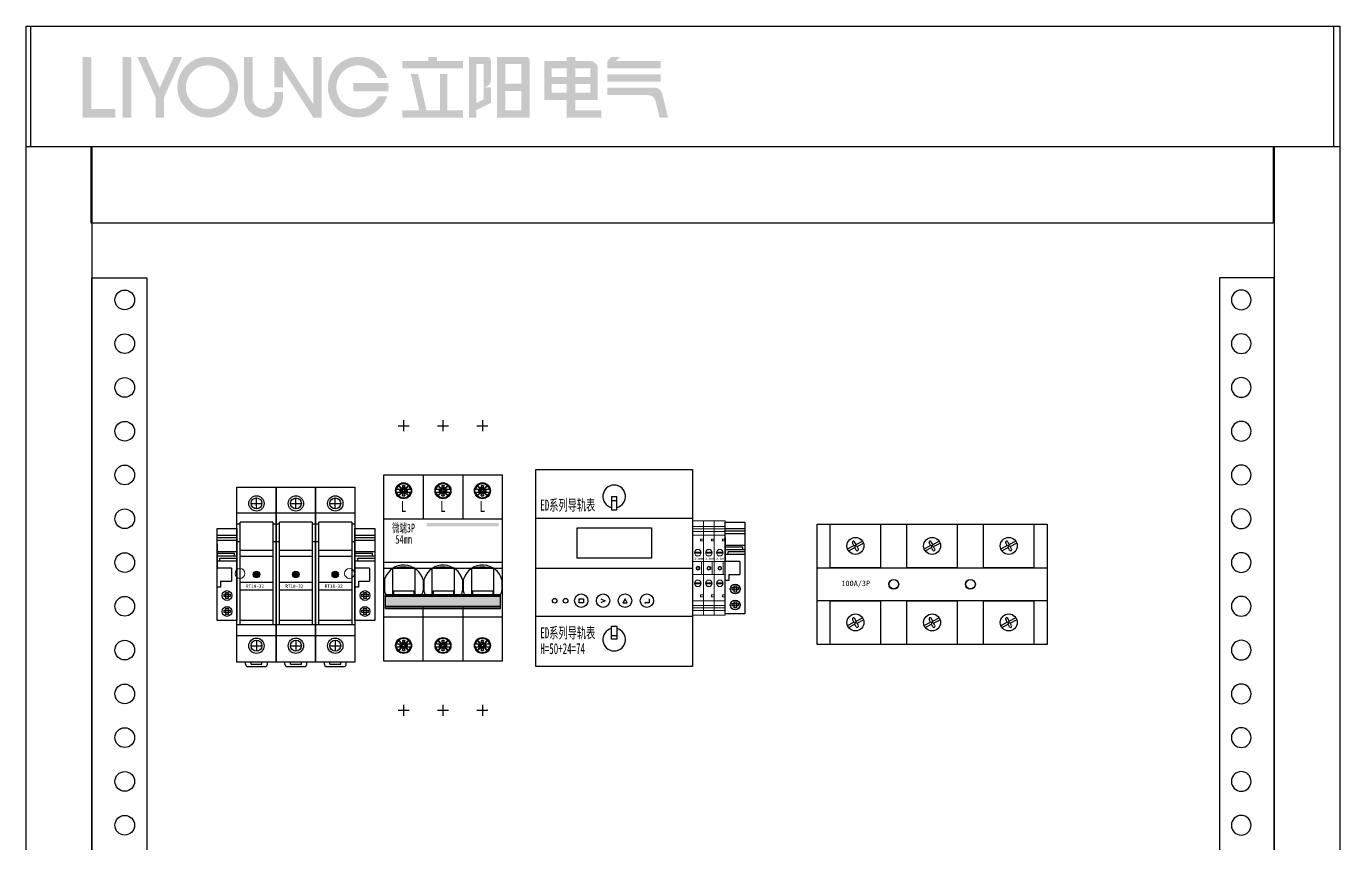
# Model space of a CAD drawing. Extents: x 1618480 to 1619080, y 413466 to 415066.
# Drawn here: x 1618480 to 1619080, y 414692 to 415066 of the extents above; entities that cross this region are included whole.
import ezdxf
from ezdxf.enums import TextEntityAlignment as Align

# ---------------------------------------------------------------- set-up
doc = ezdxf.new("R2010")
doc.units = 0
doc.header["$MEASUREMENT"] = 0
for name, color, linetype in [('LY-JS-BJ', 7, 'Continuous'), ('LY-JS-YQJ', 7, 'Continuous'), ('布置图', 20, 'Continuous')]:
    doc.layers.add(name, color=color, linetype=linetype)
doc.layers.add('LY-二次控制图', color=7, linetype='Continuous', lineweight=18)
doc.styles.add('LY-SJ-元器件', font='', dxfattribs={"width": 0.6, "height": 4})
doc.styles.add('宋体', font='', dxfattribs={"width": 0.8, "height": 3.5})
doc.styles.get('LY-SJ-元器件').set_extended_font_data('SimSun')
doc.styles.get('宋体').set_extended_font_data('SimSun')

# ---------------------------------------------------------------- blocks, each defined once
blk = doc.blocks.new('A$Ccfe704a4')
for p, q in [((-91.17, -11.31), (-88.21, -9.81)), ((-90.7, -12.2), (-87.76, -10.71)), ((-88.21, -9.81), (-88.87, -8.52)), ((-86.79, -10.22), (-88.21, -9.81)), ((-88.04, -6.11), (-88.04, -6.07)), ((-87.24, -9.32), (-87.9, -8.03)), ((-87.76, -10.71), (-87.24, -9.32)), ((-87.16, -11.89), (-87.76, -10.71)), ((-87.24, -9.32), (-84.33, -7.85)), ((-86.79, -10.22), (-83.88, -8.75)), ((-86.19, -11.4), (-86.79, -10.22)), ((-86.75, -6.15), (-86.75, -6.07)), ((-56.17, -11.31), (-53.21, -9.81)), ((-55.7, -12.2), (-52.76, -10.71)), ((-53.21, -9.81), (-53.87, -8.52)), ((-51.79, -10.22), (-53.21, -9.81)), ((-53.04, -6.11), (-53.04, -6.07)), ((-52.24, -9.32), (-52.9, -8.03)), ((-52.76, -10.71), (-52.24, -9.32)), ((-52.16, -11.89), (-52.76, -10.71)), ((-52.24, -9.32), (-49.33, -7.85)), ((-51.79, -10.22), (-48.88, -8.75)), ((-51.19, -11.4), (-51.79, -10.22)), ((-51.75, -6.15), (-51.75, -6.07)), ((-21.17, -11.31), (-18.21, -9.81)), ((-20.7, -12.2), (-17.76, -10.71)), ((-18.21, -9.81), (-18.87, -8.52)), ((-16.79, -10.22), (-18.21, -9.81)), ((-18.04, -6.11), (-18.04, -6.07)), ((-17.24, -9.32), (-17.9, -8.03)), ((-17.76, -10.71), (-17.24, -9.32)), ((-17.16, -11.89), (-17.76, -10.71)), ((-17.24, -9.32), (-14.33, -7.85)), ((-16.79, -10.22), (-13.88, -8.75)), ((-16.19, -11.4), (-16.79, -10.22)), ((-16.75, -6.15), (-16.75, -6.07)), ((-76, -20), (-64, -20)), ((-88.04, -41.11), (-88.04, -41.07)), ((-86.75, -41.15), (-86.75, -41.07)), ((-53.04, -41.11), (-53.04, -41.07)), ((-51.75, -41.15), (-51.75, -41.07)), ((-18.04, -41.11), (-18.04, -41.07)), ((-16.75, -41.15), (-16.75, -41.07)), ((-91.17, -46.31), (-88.21, -44.81)), ((-90.7, -47.2), (-87.76, -45.71)), ((-88.21, -44.81), (-88.87, -43.52)), ((-86.79, -45.22), (-88.21, -44.81)), ((-87.24, -44.32), (-87.9, -43.03)), ((-87.76, -45.71), (-87.24, -44.32)), ((-87.16, -46.89), (-87.76, -45.71)), ((-87.24, -44.32), (-84.33, -42.85)), ((-86.79, -45.22), (-83.88, -43.75)), ((-86.19, -46.4), (-86.79, -45.22)), ((-56.17, -46.31), (-53.21, -44.81)), ((-55.7, -47.2), (-52.76, -45.71)), ((-53.21, -44.81), (-53.87, -43.52)), ((-51.79, -45.22), (-53.21, -44.81)), ((-52.24, -44.32), (-52.9, -43.03)), ((-52.76, -45.71), (-52.24, -44.32)), ((-52.16, -46.89), (-52.76, -45.71)), ((-52.24, -44.32), (-49.33, -42.85)), ((-51.79, -45.22), (-48.88, -43.75)), ((-51.19, -46.4), (-51.79, -45.22)), ((-21.17, -46.31), (-18.21, -44.81)), ((-20.7, -47.2), (-17.76, -45.71)), ((-18.21, -44.81), (-18.87, -43.52)), ((-16.79, -45.22), (-18.21, -44.81)), ((-17.24, -44.32), (-17.9, -43.03)), ((-17.76, -45.71), (-17.24, -44.32)), ((-17.16, -46.89), (-17.76, -45.71)), ((-17.24, -44.32), (-14.33, -42.85)), ((-16.79, -45.22), (-13.88, -43.75)), ((-16.19, -46.4), (-16.79, -45.22))]:
    blk.add_line(p, q)
for points in [[(-105, 0), (0, 0), (0, -55), (-105, -55)], [(-99, 0), (-76, 0), (-76, -20), (-99, -20)], [(-64, 0), (-41, 0), (-41, -20), (-64, -20)], [(-29, 0), (-6, 0), (-6, -20), (-29, -20)], [(-105, -20), (0, -20), (0, -35), (-105, -35)], [(-99, -35), (-76, -35), (-76, -55), (-99, -55)], [(-64, -35), (-41, -35), (-41, -55), (-64, -55)], [(-29, -35), (-6, -35), (-6, -55), (-29, -55)]]:
    blk.add_lwpolyline(points, close=True)
for centre, radius in [((-87.5, -9.95), 3.88), ((-52.5, -9.95), 3.88), ((-17.5, -9.95), 3.88), ((-70, -27.5), 2.15), ((-35, -27.5), 2.15), ((-87.5, -44.95), 3.88), ((-52.5, -44.95), 3.88), ((-17.5, -44.95), 3.88)]:
    blk.add_circle(centre, radius)
for centre, start, end in [((-88.38, -8.27), 26.85649, 206.85649), ((-86.67, -11.65), 206.85649, 26.85649), ((-53.38, -8.27), 26.85649, 206.85649), ((-51.67, -11.65), 206.85649, 26.85649), ((-18.38, -8.27), 26.85649, 206.85649), ((-16.67, -11.65), 206.85649, 26.85649), ((-88.38, -43.27), 26.85649, 206.85649), ((-86.67, -46.65), 206.85649, 26.85649), ((-53.38, -43.27), 26.85649, 206.85649), ((-51.67, -46.65), 206.85649, 26.85649), ((-18.38, -43.27), 26.85649, 206.85649), ((-16.67, -46.65), 206.85649, 26.85649)]:
    blk.add_arc(centre, 0.545, start, end)
at = {"insert": (-93.93, -25.82), "char_height": 2.5, "width": 3.1179, "attachment_point": 1}
blk.add_mtext('100A/3P', dxfattribs=at)
blk = doc.blocks.new('TC100A 3P')
at = {"color": 6}
for centre in [(35.36, 27.17), (70.36, 27.17)]:
    blk.add_circle(centre, 2.25, dxfattribs=at)
at = {"color": 0}
blk.add_blockref('A$Ccfe704a4', (105.36, 54.67), dxfattribs=at)
blk = doc.blocks.new('RT18保险 正视图')
at = {"layer": 'LY-JS-YQJ'}
blk.add_hatch(color=1, dxfattribs=at).paths.add_polyline_path([(1.5, -40, 1), (-1.5, -40, 1)])
for p, q in [((-9, -80), (-9, 0)), ((-9, 0), (9, 0)), ((9, 0), (9, -80)), ((0, -10.01), (0, -5.01)), ((-2.5, -7.51), (2.5, -7.51)), ((9, -12.01), (-9, -12.01)), ((-7.5, -17), (-9, -17)), ((7.5, -16), (-7.5, -16)), ((-7.5, -63), (-7.5, -16)), ((7.5, -16), (7.5, -63)), ((9, -17), (7.5, -17)), ((-7.5, -25), (-9, -25)), ((7.5, -29), (-7.5, -29)), ((9, -25), (7.5, -25)), ((7.5, -31.75), (-7.5, -31.75)), ((-7.5, -43.5), (7.5, -43.5)), ((-7.5, -46.9), (7.5, -46.9)), ((9, -63), (-9, -63)), ((7.5, -61), (-7.5, -61)), ((9, -67.99), (-9, -67.99)), ((0, -69.99), (0, -74.99)), ((-2.5, -72.49), (2.5, -72.49)), ((9, -80), (-9, -80)), ((-5, -81), (-5, -80)), ((-4, -82), (4, -82)), ((-2.5, -81), (-2.5, -80)), ((-2.5, -81), (2.5, -81)), ((2.5, -81), (2.5, -80)), ((5, -81), (5, -80))]:
    blk.add_line(p, q, dxfattribs=at)
for centre, radius in [((0, -7.51), 3.5), ((0, -7.51), 2.5), ((0, -72.49), 3.5), ((0, -72.49), 2.5)]:
    blk.add_circle(centre, radius, dxfattribs=at)
at = {"layer": 'LY-JS-YQJ', "color": 1}
blk.add_circle((0, -40), 1.5, dxfattribs=at)
at = {"layer": 'LY-JS-YQJ'}
for centre, start, end in [((-4, -81), 180, 270), ((4, -81), 270, 0)]:
    blk.add_arc(centre, 1, start, end, dxfattribs=at)
at = {"layer": 'LY-JS-YQJ', "insert": (-4.8, -44.5), "char_height": 1.5, "width": 12.3, "attachment_point": 1}
blk.add_mtext('RT18-32', dxfattribs=at)
blk = doc.blocks.new('RT18-32X-6A')
at = {"layer": 'LY-JS-YQJ'}
blk.add_blockref('RT18保险 正视图', (9, 80), dxfattribs=at)
blk = doc.blocks.new('端子堵头')
at = {"layer": 'LY-JS-YQJ'}
for p, q in [((0, 39.03), (9, 39.03)), ((0, 37.96), (9, 37.96)), ((0, 36.73), (9, 36.73)), ((0, 35), (0, 24)), ((0, 31.48), (9, 31.48)), ((7.97, 30.59), (0, 30.59)), ((7.97, 29.53), (7.97, 30.59)), ((9, 35), (9, 24)), ((9, 34.58), (9, 33.47)), ((0, 29.53), (9, 29.53)), ((0, 27.32), (9, 27.32)), ((1.25, 27.32), (1.25, 28.56)), ((1.25, 28.56), (9, 28.56)), ((6.66, 24), (0, 24)), ((6.66, 24), (6.66, 18)), ((1.59, 15.27), (0, 15.27)), ((1.59, 18), (1.59, 15.27)), ((1.59, 18), (6.66, 18))]:
    blk.add_line(p, q, dxfattribs=at)
for points in [[(0, 42), (9, 42), (9, 0), (0, 0)], [(3.2, 12.05), (6.01, 12.05), (6.01, 10.99), (3.2, 10.99)], [(5.06, 12.84), (5.06, 10.03), (3.99, 10.03), (3.99, 12.84)], [(3.2, 4.76), (6.01, 4.76), (6.01, 3.69), (3.2, 3.69)], [(5.13, 5.6), (5.13, 2.79), (4.06, 2.79), (4.06, 5.6)]]:
    blk.add_lwpolyline(points, close=True, dxfattribs=at)
for centre in [(4.54, 11.43), (4.54, 4.14)]:
    blk.add_circle(centre, 2.23, dxfattribs=at)
blk = doc.blocks.new('A$C90d01b57')
at = {"layer": 'LY-二次控制图', "lineweight": -3}
for name, p in [('RT18-32X-6A', (-54, -80)), ('RT18-32X-6A', (-36, -80)), ('RT18-32X-6A', (-18, -80)), ('端子堵头', (-63, -61)), ('端子堵头', (0, -61))]:
    blk.add_blockref(name, p, dxfattribs=at)
blk = doc.blocks.new('A$C2BB77F8B')
at = {"color": 6}
for centre in [(10.5, 0.5), (60.5, 0.5)]:
    blk.add_circle(centre, 2.25, dxfattribs=at)
at = {"color": 0}
blk.add_blockref('A$C90d01b57', (63, 40), dxfattribs=at)
blk = doc.blocks.new('A$C03D07FCC')
for p, q in [((0, 19.03), (5, 19.03)), ((5, 19.03), (10, 19.03)), ((0, 17.96), (5, 17.96)), ((0, 16.73), (5, 16.73)), ((5, 13.21), (3.66, 13.21)), ((3.66, 13.21), (3.66, 12.43)), ((3.66, 12.43), (5, 12.43)), ((5, 17.96), (10, 17.96)), ((5, 16.73), (10, 16.73)), ((5, 12.43), (5, 11.32)), ((10, 13.21), (8.66, 13.21)), ((8.66, 13.21), (8.66, 12.43)), ((8.66, 12.43), (10, 12.43)), ((0, 3), (5, 3)), ((4.07, 3), (4.07, -3)), ((5, 3), (10, 3)), ((9.07, 3), (9.07, -3)), ((0, -3), (5, -3)), ((5, -3), (10, -3)), ((0, -17.12), (5, -17.12)), ((5, -12.33), (3.66, -12.33)), ((3.66, -12.33), (3.66, -13.11)), ((3.66, -13.11), (5, -13.11)), ((5, -17.12), (10, -17.12)), ((10, -12.33), (8.66, -12.33)), ((8.66, -12.33), (8.66, -13.11)), ((8.66, -13.11), (10, -13.11)), ((0, -18.19), (5, -18.19)), ((0, -19.42), (5, -19.42)), ((5, -18.19), (10, -18.19)), ((5, -19.42), (10, -19.42))]:
    blk.add_line(p, q)
at = {"color": 2}
for p, q in [((10, 19.03), (15, 19.03)), ((10, 17.96), (15, 17.96)), ((10, 16.73), (15, 16.73)), ((10, 12.43), (10, 11.32)), ((15, 13.21), (13.66, 13.21)), ((13.66, 13.21), (13.66, 12.43)), ((13.66, 12.43), (15, 12.43)), ((15, 12.43), (15, 11.32)), ((10, 3), (15, 3)), ((14.07, 3), (14.07, -3)), ((10, -3), (15, -3)), ((10, -17.12), (15, -17.12)), ((15, -12.33), (13.66, -12.33)), ((13.66, -12.33), (13.66, -13.11)), ((13.66, -13.11), (15, -13.11)), ((10, -18.19), (15, -18.19)), ((10, -19.42), (15, -19.42))]:
    blk.add_line(p, q, dxfattribs=at)
for points in [[(0, 21.5), (5, 21.5), (5, -21.5), (0, -21.5)], [(5, 21.5), (10, 21.5), (10, -21.5), (5, -21.5)], [(0, 15), (5, 15), (5, -15), (0, -15)], [(5, 15), (10, 15), (10, -15), (5, -15)], [(1.47, 7.3), (3.53, 7.3), (3.53, 6.79), (1.47, 6.79)], [(6.47, 7.3), (8.53, 7.3), (8.53, 6.79), (6.47, 6.79)], [(1.47, -6.71), (3.53, -6.71), (3.53, -7.23), (1.47, -7.23)], [(6.47, -6.71), (8.53, -6.71), (8.53, -7.23), (6.47, -7.23)]]:
    blk.add_lwpolyline(points, close=True)
for points in [[(10, 21.5), (15, 21.5), (15, -21.5), (10, -21.5)], [(10, 15), (15, 15), (15, -15), (10, -15)], [(11.47, 7.3), (13.53, 7.3), (13.53, 6.79), (11.47, 6.79)], [(11.47, -6.71), (13.53, -6.71), (13.53, -7.23), (11.47, -7.23)]]:
    blk.add_lwpolyline(points, close=True, dxfattribs=at)
for centre, radius in [((2.5, 7), 1.5), ((7.5, 7), 1.5), ((2.52, -0.08), 0.879), ((2.52, -0.08), 0.879), ((2.52, -0.08), 0.59), ((7.52, -0.08), 0.879), ((7.52, -0.08), 0.879), ((7.52, -0.08), 0.59), ((2.5, -7), 1.5), ((7.5, -7), 1.5)]:
    blk.add_circle(centre, radius)
for centre, radius in [((12.5, 7), 1.5), ((12.52, -0.08), 0.879), ((12.52, -0.08), 0.879), ((12.52, -0.08), 0.59), ((12.5, -7), 1.5)]:
    blk.add_circle(centre, radius, dxfattribs=at)
at = {"layer": 'LY-二次控制图', "lineweight": -3}
blk.add_blockref('端子堵头', (15, -21), dxfattribs=at)
at = {"char_height": 1, "width": 2.5692, "attachment_point": 1}
for insert in [(0.91, 4.81), (5.91, 4.81)]:
    blk.add_mtext('2.5mm', dxfattribs=dict(at, insert=insert))
at = {"color": 2, "insert": (10.91, 4.81), "char_height": 1, "width": 2.5692, "attachment_point": 1}
blk.add_mtext('2.5mm', dxfattribs=at)
blk = doc.blocks.new('微端3P-54mm-2022.1')
h = blk.add_hatch(color=3)
h.dxf.hatch_style = 1
h.paths.add_polyline_path([(52.5, 19), (52.5, 20.5), (19.5, 20.5), (19.5, 19)])
h = blk.add_hatch(color=0)
h.dxf.hatch_style = 1
h.paths.add_polyline_path([(53.3, -17.47), (53.3, -12.97), (0.7, -12.97), (0.7, -17.47)])
at = {"color": 1}
for p, q in [((9, 67.5), (9, 62.5)), ((27, 67.5), (27, 62.5)), ((45, 67.5), (45, 62.5)), ((6.5, 65), (11.5, 65)), ((24.5, 65), (29.5, 65)), ((42.5, 65), (47.5, 65)), ((0, 0), (54, 0)), ((6.5, -65), (11.5, -65)), ((9, -62.5), (9, -67.5)), ((24.5, -65), (29.5, -65)), ((27, -62.5), (27, -67.5)), ((42.5, -65), (47.5, -65)), ((45, -62.5), (45, -67.5))]:
    blk.add_line(p, q, dxfattribs=at)
at = {"color": 0}
for p, q in [((0, -42.5), (0, 42.5)), ((0, 42.5), (54, 42.5)), ((18, 42.5), (18, 22.5)), ((36, 42.5), (36, 22.5)), ((54, 42.5), (54, -42.5)), ((0, 22.5), (54, 22.5)), ((54, 2.5), (0, 2.5)), ((18, -42.5), (18, -17.47)), ((36, -17.47), (36, -42.5)), ((54, -22.5), (0, -22.5)), ((54, -42.5), (0, -42.5))]:
    blk.add_line(p, q, dxfattribs=at)
at = {"color": 0, "linetype": 'Continuous', "lineweight": 25}
for p, q in [((6.7, 37.82), (6.49, 37.61)), ((6.49, 37.61), (6.6, 37.5)), ((6.6, 37.5), (8.15, 35.95)), ((6.81, 37.71), (6.7, 37.82)), ((8.39, 36.13), (6.81, 37.71)), ((8.5, 37.66), (8.5, 36.46)), ((8.5, 37.66), (8.85, 36.31)), ((9.5, 37.66), (8.5, 37.66)), ((8.5, 36.46), (8.85, 35.96)), ((9.15, 36.31), (8.85, 36.31)), ((8.85, 36.31), (8.85, 35.96)), ((9.5, 37.66), (9.15, 36.31)), ((9.5, 36.46), (9.15, 35.96)), ((9.15, 35.96), (9.15, 36.31)), ((9.5, 36.46), (9.5, 37.66)), ((11.19, 37.71), (9.61, 36.13)), ((9.85, 35.95), (11.4, 37.5)), ((11.3, 37.82), (11.19, 37.71)), ((11.51, 37.61), (11.3, 37.82)), ((11.4, 37.5), (11.51, 37.61)), ((24.7, 37.82), (24.49, 37.61)), ((24.49, 37.61), (24.6, 37.5)), ((24.6, 37.5), (26.15, 35.95)), ((24.81, 37.71), (24.7, 37.82)), ((26.39, 36.13), (24.81, 37.71)), ((27.5, 37.66), (26.5, 37.66)), ((26.5, 37.66), (26.5, 36.46)), ((26.5, 37.66), (26.85, 36.31)), ((26.5, 36.46), (26.85, 35.96)), ((26.85, 36.31), (26.85, 35.96)), ((27.15, 36.31), (26.85, 36.31)), ((27.5, 37.66), (27.15, 36.31)), ((27.5, 36.46), (27.15, 35.96)), ((27.15, 35.96), (27.15, 36.31)), ((27.5, 36.46), (27.5, 37.66)), ((29.19, 37.71), (27.61, 36.13)), ((27.85, 35.95), (29.4, 37.5)), ((29.3, 37.82), (29.19, 37.71)), ((29.51, 37.61), (29.3, 37.82)), ((29.4, 37.5), (29.51, 37.61)), ((42.7, 37.82), (42.49, 37.61)), ((42.49, 37.61), (42.6, 37.5)), ((42.6, 37.5), (44.15, 35.95)), ((42.81, 37.71), (42.7, 37.82)), ((44.39, 36.13), (42.81, 37.71)), ((44.5, 37.66), (44.85, 36.31)), ((45.5, 37.66), (44.5, 37.66)), ((44.5, 37.66), (44.5, 36.46)), ((44.5, 36.46), (44.85, 35.96)), ((44.85, 36.31), (44.85, 35.96)), ((45.15, 36.31), (44.85, 36.31)), ((45.5, 37.66), (45.15, 36.31)), ((45.5, 36.46), (45.15, 35.96)), ((45.15, 35.96), (45.15, 36.31)), ((45.5, 36.46), (45.5, 37.66)), ((47.19, 37.71), (45.61, 36.13)), ((45.85, 35.95), (47.4, 37.5)), ((47.3, 37.82), (47.19, 37.71)), ((47.51, 37.61), (47.3, 37.82)), ((47.4, 37.5), (47.51, 37.61)), ((5.58, 34.71), (7.95, 34.71)), ((7.95, 35.91), (5.59, 35.91)), ((6.6, 33.12), (6.49, 33.01)), ((6.49, 33.01), (6.7, 32.8)), ((8.15, 34.67), (6.6, 33.12)), ((6.7, 32.8), (6.81, 32.91)), ((6.81, 32.91), (8.39, 34.49)), ((7.25, 35.91), (7.25, 34.71)), ((7.25, 35.91), (8, 35.46)), ((7.25, 34.71), (8, 35.16)), ((8, 35.46), (8, 35.16)), ((8.25, 35.46), (8, 35.46)), ((8, 35.16), (8.25, 35.16)), ((8.5, 34.16), (8.85, 34.65)), ((8.5, 32.96), (8.85, 34.31)), ((8.5, 34.16), (8.5, 32.96)), ((8.5, 32.96), (9.5, 32.96)), ((8.85, 34.65), (8.85, 34.31)), ((8.85, 34.31), (9.15, 34.31)), ((9, 31.81), (9, 32.06)), ((9.5, 34.16), (9.15, 34.66)), ((9.15, 34.31), (9.15, 34.66)), ((9.15, 34.31), (9.5, 32.96)), ((9.5, 32.96), (9.5, 34.16)), ((9.61, 34.49), (11.19, 32.91)), ((10, 35.46), (9.75, 35.46)), ((9.75, 35.16), (10, 35.16)), ((11.4, 33.12), (9.85, 34.67)), ((10.75, 35.91), (10, 35.46)), ((10, 35.16), (10, 35.46)), ((10.75, 34.71), (10, 35.16)), ((12.42, 35.91), (10.05, 35.91)), ((10.05, 34.71), (12.41, 34.71)), ((10.75, 34.71), (10.75, 35.91)), ((11.19, 32.91), (11.3, 32.8)), ((11.3, 32.8), (11.51, 33.01)), ((11.51, 33.01), (11.4, 33.12)), ((23.58, 34.71), (25.95, 34.71)), ((25.95, 35.91), (23.59, 35.91)), ((24.6, 33.12), (24.49, 33.01)), ((24.49, 33.01), (24.7, 32.8)), ((26.15, 34.67), (24.6, 33.12)), ((24.7, 32.8), (24.81, 32.91)), ((24.81, 32.91), (26.39, 34.49)), ((25.25, 35.91), (25.25, 34.71)), ((25.25, 35.91), (26, 35.46)), ((25.25, 34.71), (26, 35.16)), ((26, 35.46), (26, 35.16)), ((26.25, 35.46), (26, 35.46)), ((26, 35.16), (26.25, 35.16)), ((26.5, 34.16), (26.85, 34.65)), ((26.5, 32.96), (26.85, 34.31)), ((26.5, 34.16), (26.5, 32.96)), ((26.5, 32.96), (27.5, 32.96)), ((26.85, 34.65), (26.85, 34.31)), ((26.85, 34.31), (27.15, 34.31)), ((27, 31.81), (27, 32.06)), ((27.15, 34.31), (27.15, 34.66)), ((27.5, 34.16), (27.15, 34.66)), ((27.15, 34.31), (27.5, 32.96)), ((27.5, 32.96), (27.5, 34.16)), ((27.61, 34.49), (29.19, 32.91)), ((28, 35.46), (27.75, 35.46)), ((27.75, 35.16), (28, 35.16)), ((29.4, 33.12), (27.85, 34.67)), ((28.75, 35.91), (28, 35.46)), ((28, 35.16), (28, 35.46)), ((28.75, 34.71), (28, 35.16)), ((30.42, 35.91), (28.05, 35.91)), ((28.05, 34.71), (30.41, 34.71)), ((28.75, 34.71), (28.75, 35.91)), ((29.19, 32.91), (29.3, 32.8)), ((29.3, 32.8), (29.51, 33.01)), ((29.51, 33.01), (29.4, 33.12)), ((41.58, 34.71), (43.95, 34.71)), ((43.95, 35.91), (41.59, 35.91)), ((42.6, 33.12), (42.49, 33.01)), ((42.49, 33.01), (42.7, 32.8)), ((44.15, 34.67), (42.6, 33.12)), ((42.7, 32.8), (42.81, 32.91)), ((42.81, 32.91), (44.39, 34.49)), ((43.25, 35.91), (43.25, 34.71)), ((43.25, 35.91), (44, 35.46)), ((43.25, 34.71), (44, 35.16)), ((44, 35.46), (44, 35.16)), ((44.25, 35.46), (44, 35.46)), ((44, 35.16), (44.25, 35.16)), ((44.5, 34.16), (44.85, 34.65)), ((44.5, 32.96), (44.85, 34.31)), ((44.5, 34.16), (44.5, 32.96)), ((44.5, 32.96), (45.5, 32.96)), ((44.85, 34.65), (44.85, 34.31)), ((44.85, 34.31), (45.15, 34.31)), ((45, 31.81), (45, 32.06)), ((45.15, 34.31), (45.15, 34.66)), ((45.5, 34.16), (45.15, 34.66)), ((45.15, 34.31), (45.5, 32.96)), ((45.5, 32.96), (45.5, 34.16)), ((45.61, 34.49), (47.19, 32.91)), ((46, 35.46), (45.75, 35.46)), ((45.75, 35.16), (46, 35.16)), ((47.4, 33.12), (45.85, 34.67)), ((46.75, 35.91), (46, 35.46)), ((46, 35.16), (46, 35.46)), ((46.75, 34.71), (46, 35.16)), ((48.42, 35.91), (46.05, 35.91)), ((46.05, 34.71), (48.41, 34.71)), ((46.75, 34.71), (46.75, 35.91)), ((47.19, 32.91), (47.3, 32.8)), ((47.3, 32.8), (47.51, 33.01)), ((47.51, 33.01), (47.4, 33.12)), ((0.25, -5.47), (0.25, -10.49)), ((4.1, -12.22), (4.1, -0.35)), ((14.1, -0.35), (14.1, -12.22)), ((17.95, -5.47), (17.95, -10.49)), ((18.25, -5.47), (18.25, -10.49)), ((22.1, -12.22), (22.1, -0.35)), ((32.1, -0.35), (32.1, -12.22)), ((35.95, -5.47), (35.95, -10.49)), ((36.25, -5.47), (36.25, -10.49)), ((40.1, -12.22), (40.1, -0.35)), ((50.1, -0.35), (50.1, -12.22)), ((53.95, -5.47), (53.95, -10.49)), ((4.45, -10.38), (4.45, -12.22)), ((4.45, -10.38), (13.75, -10.38)), ((13.75, -10.38), (13.75, -12.22)), ((22.45, -10.38), (22.45, -12.22)), ((22.45, -10.38), (31.75, -10.38)), ((31.75, -10.38), (31.75, -12.22)), ((40.45, -10.38), (40.45, -12.22)), ((40.45, -10.38), (49.75, -10.38)), ((49.75, -10.38), (49.75, -12.22)), ((53.3, -12.22), (0.7, -12.22)), ((0.7, -18.44), (0.7, -12.22)), ((53.3, -12.44), (0.7, -12.44)), ((53.3, -12.97), (0.7, -12.97)), ((0.7, -17.47), (53.3, -17.47)), ((53.3, -18.44), (53.3, -12.22)), ((0.7, -18.13), (53.3, -18.13)), ((0.7, -18.44), (53.3, -18.44)), ((5.58, -36), (7.95, -36)), ((7.95, -34.8), (5.59, -34.8)), ((6.7, -32.89), (6.49, -33.1)), ((6.49, -33.1), (6.6, -33.21)), ((6.6, -33.21), (8.15, -34.76)), ((6.81, -33), (6.7, -32.89)), ((8.39, -34.58), (6.81, -33)), ((7.25, -34.8), (7.25, -36)), ((7.25, -34.8), (8, -35.25)), ((7.25, -36), (8, -35.55)), ((8, -35.25), (8, -35.55)), ((8.25, -35.25), (8, -35.25)), ((8, -35.55), (8.25, -35.55)), ((8.5, -33.05), (8.85, -34.4)), ((9.5, -33.05), (8.5, -33.05)), ((8.5, -33.05), (8.5, -34.25)), ((8.5, -34.25), (8.85, -34.75)), ((9.15, -34.4), (8.85, -34.4)), ((8.85, -34.4), (8.85, -34.75)), ((9.5, -33.05), (9.15, -34.4)), ((9.5, -34.25), (9.15, -34.75)), ((9.15, -34.75), (9.15, -34.4)), ((9.5, -34.25), (9.5, -33.05)), ((11.19, -33), (9.61, -34.58)), ((10, -35.25), (9.75, -35.25)), ((9.75, -35.55), (10, -35.55)), ((9.85, -34.76), (11.4, -33.21)), ((10.75, -34.8), (10, -35.25)), ((10, -35.55), (10, -35.25)), ((10.75, -36), (10, -35.55)), ((12.42, -34.8), (10.05, -34.8)), ((10.05, -36), (12.41, -36)), ((10.75, -36), (10.75, -34.8)), ((11.3, -32.89), (11.19, -33)), ((11.51, -33.1), (11.3, -32.89)), ((11.4, -33.21), (11.51, -33.1)), ((23.58, -36), (25.95, -36)), ((25.95, -34.8), (23.59, -34.8)), ((24.7, -32.89), (24.49, -33.1)), ((24.49, -33.1), (24.6, -33.21)), ((24.6, -33.21), (26.15, -34.76)), ((24.81, -33), (24.7, -32.89)), ((26.39, -34.58), (24.81, -33)), ((25.25, -34.8), (25.25, -36)), ((25.25, -34.8), (26, -35.25)), ((25.25, -36), (26, -35.55)), ((26, -35.25), (26, -35.55)), ((26.25, -35.25), (26, -35.25)), ((26, -35.55), (26.25, -35.55)), ((26.5, -33.05), (26.5, -34.25)), ((27.5, -33.05), (26.5, -33.05)), ((26.5, -33.05), (26.85, -34.4)), ((26.5, -34.25), (26.85, -34.75)), ((27.15, -34.4), (26.85, -34.4)), ((26.85, -34.4), (26.85, -34.75)), ((27.5, -33.05), (27.15, -34.4)), ((27.5, -34.25), (27.15, -34.75)), ((27.15, -34.75), (27.15, -34.4)), ((27.5, -34.25), (27.5, -33.05)), ((29.19, -33), (27.61, -34.58)), ((28, -35.25), (27.75, -35.25)), ((27.75, -35.55), (28, -35.55)), ((27.85, -34.76), (29.4, -33.21)), ((28.75, -34.8), (28, -35.25)), ((28, -35.55), (28, -35.25)), ((28.75, -36), (28, -35.55)), ((30.42, -34.8), (28.05, -34.8)), ((28.05, -36), (30.41, -36)), ((28.75, -36), (28.75, -34.8)), ((29.3, -32.89), (29.19, -33)), ((29.51, -33.1), (29.3, -32.89)), ((29.4, -33.21), (29.51, -33.1)), ((41.58, -36), (43.95, -36)), ((43.95, -34.8), (41.59, -34.8)), ((42.7, -32.89), (42.49, -33.1)), ((42.49, -33.1), (42.6, -33.21)), ((42.6, -33.21), (44.15, -34.76)), ((42.81, -33), (42.7, -32.89)), ((44.39, -34.58), (42.81, -33)), ((43.25, -34.8), (44, -35.25)), ((43.25, -34.8), (43.25, -36)), ((43.25, -36), (44, -35.55)), ((44, -35.25), (44, -35.55)), ((44.25, -35.25), (44, -35.25)), ((44, -35.55), (44.25, -35.55)), ((44.5, -33.05), (44.85, -34.4)), ((45.5, -33.05), (44.5, -33.05)), ((44.5, -33.05), (44.5, -34.25)), ((44.5, -34.25), (44.85, -34.75)), ((44.85, -34.4), (44.85, -34.75)), ((45.15, -34.4), (44.85, -34.4)), ((45.5, -33.05), (45.15, -34.4)), ((45.5, -34.25), (45.15, -34.75)), ((45.15, -34.75), (45.15, -34.4)), ((45.5, -34.25), (45.5, -33.05)), ((47.19, -33), (45.61, -34.58)), ((46, -35.25), (45.75, -35.25)), ((45.75, -35.55), (46, -35.55)), ((45.85, -34.76), (47.4, -33.21)), ((46.75, -34.8), (46, -35.25)), ((46, -35.55), (46, -35.25)), ((46.75, -36), (46, -35.55)), ((48.42, -34.8), (46.05, -34.8)), ((46.05, -36), (48.41, -36)), ((46.75, -36), (46.75, -34.8)), ((47.3, -32.89), (47.19, -33)), ((47.51, -33.1), (47.3, -32.89)), ((47.4, -33.21), (47.51, -33.1)), ((6.6, -37.59), (6.49, -37.7)), ((6.49, -37.7), (6.7, -37.91)), ((8.15, -36.04), (6.6, -37.59)), ((6.7, -37.91), (6.81, -37.8)), ((6.81, -37.8), (8.39, -36.22)), ((8.5, -36.55), (8.85, -36.05)), ((8.5, -37.75), (8.85, -36.4)), ((8.5, -36.55), (8.5, -37.75)), ((8.5, -37.75), (9.5, -37.75)), ((8.85, -36.05), (8.85, -36.4)), ((8.85, -36.4), (9.15, -36.4)), ((9, -38.9), (9, -38.65)), ((9.5, -36.55), (9.15, -36.05)), ((9.15, -36.4), (9.15, -36.05)), ((9.15, -36.4), (9.5, -37.75)), ((9.5, -37.75), (9.5, -36.55)), ((9.61, -36.22), (11.19, -37.8)), ((11.4, -37.59), (9.85, -36.04)), ((11.19, -37.8), (11.3, -37.91)), ((11.3, -37.91), (11.51, -37.7)), ((11.51, -37.7), (11.4, -37.59)), ((24.6, -37.59), (24.49, -37.7)), ((24.49, -37.7), (24.7, -37.91)), ((26.15, -36.04), (24.6, -37.59)), ((24.7, -37.91), (24.81, -37.8)), ((24.81, -37.8), (26.39, -36.22)), ((26.5, -36.55), (26.85, -36.05)), ((26.5, -37.75), (26.85, -36.4)), ((26.5, -36.55), (26.5, -37.75)), ((26.5, -37.75), (27.5, -37.75)), ((26.85, -36.05), (26.85, -36.4)), ((26.85, -36.4), (27.15, -36.4)), ((27, -38.9), (27, -38.65)), ((27.15, -36.4), (27.15, -36.05)), ((27.5, -36.55), (27.15, -36.05)), ((27.15, -36.4), (27.5, -37.75)), ((27.5, -37.75), (27.5, -36.55)), ((27.61, -36.22), (29.19, -37.8)), ((29.4, -37.59), (27.85, -36.04)), ((29.19, -37.8), (29.3, -37.91)), ((29.3, -37.91), (29.51, -37.7)), ((29.51, -37.7), (29.4, -37.59)), ((42.6, -37.59), (42.49, -37.7)), ((42.49, -37.7), (42.7, -37.91)), ((44.15, -36.04), (42.6, -37.59)), ((42.7, -37.91), (42.81, -37.8)), ((42.81, -37.8), (44.39, -36.22)), ((44.5, -36.55), (44.85, -36.05)), ((44.5, -37.75), (44.85, -36.4)), ((44.5, -36.55), (44.5, -37.75)), ((44.5, -37.75), (45.5, -37.75)), ((44.85, -36.05), (44.85, -36.4)), ((44.85, -36.4), (45.15, -36.4)), ((45, -38.9), (45, -38.65)), ((45.15, -36.4), (45.15, -36.05)), ((45.5, -36.55), (45.15, -36.05)), ((45.15, -36.4), (45.5, -37.75)), ((45.5, -37.75), (45.5, -36.55)), ((45.61, -36.22), (47.19, -37.8)), ((47.4, -37.59), (45.85, -36.04)), ((47.19, -37.8), (47.3, -37.91)), ((47.3, -37.91), (47.51, -37.7)), ((47.51, -37.7), (47.4, -37.59))]:
    blk.add_line(p, q, dxfattribs=at)
at = {"color": 0}
for centre, radius in [((9, 35.31), 3.64), ((9, 35.31), 3.39), ((27, 35.31), 3.64), ((27, 35.31), 3.39), ((45, 35.31), 3.64), ((45, 35.31), 3.39), ((9, -35.4), 3.64), ((9, -35.4), 3.39), ((27, -35.4), 3.64), ((27, -35.4), 3.39), ((45, -35.4), 3.64), ((45, -35.4), 3.39)]:
    blk.add_circle(centre, radius, dxfattribs=at)
at = {"color": 0, "linetype": 'Continuous', "lineweight": 25}
for centre in [(9, 35.31), (27, 35.31), (45, 35.31), (9, -35.4), (27, -35.4), (45, -35.4)]:
    blk.add_circle(centre, 3.5, dxfattribs=at)
for centre, radius, start, end in [((9, 35.31), 3.25, 137.64536, 169.36129), ((9, 35.31), 3.25, 47.64536, 132.35464), ((7.95, 36.46), 0.552, 270, 359.99998), ((10.05, 36.46), 0.552, 180, 270), ((9, 35.31), 3.25, 10.63871, 42.35464), ((27, 35.31), 3.25, 137.64536, 169.36129), ((27, 35.31), 3.25, 47.64536, 132.35464), ((25.95, 36.46), 0.552, 270, 359.99998), ((28.05, 36.46), 0.552, 180, 270), ((27, 35.31), 3.25, 10.63871, 42.35464), ((45, 35.31), 3.25, 137.64536, 169.36129), ((45, 35.31), 3.25, 47.64536, 132.35464), ((43.95, 36.46), 0.552, 270, 359.99998), ((46.05, 36.46), 0.552, 180, 270), ((45, 35.31), 3.25, 10.63871, 42.35464), ((9, 35.31), 3.25, 190.63871, 222.35464), ((9, 35.31), 3.25, 227.64536, 312.35465), ((7.95, 34.16), 0.552, 0, 89.99998), ((8.06, 37.76), 2.31, 274.68687, 276.01098), ((8.06, 32.85), 2.31, 83.23396, 85.2255), ((8.18, 36.73), 1.27, 275.74089, 278.13724), ((8.23, 34.32), 0.834, 77.87533, 83.34886), ((8.25, 36.21), 0.747, 278.13318, 282.18589), ((8.31, 35.96), 0.494, 282.02026, 298.83602), ((8.3, 34.65), 0.5, 58.0737, 77.8061), ((8.23, 36.09), 0.641, 299.00842, 316.94231), ((8.23, 34.53), 0.636, 37.8376, 58.38348), ((8.33, 36), 0.506, 316.51826, 337.4465), ((8.35, 34.62), 0.49, 22.02904, 37.48553), ((8.03, 36.13), 0.834, 337.60127, 343.05316), ((8.11, 34.52), 0.747, 18.16941, 22.23785), ((7.61, 34.36), 1.27, 15.76814, 18.17351), ((6.62, 36.56), 2.31, 342.93882, 344.92276), ((6.61, 34.07), 2.31, 14.71022, 16.03927), ((11.38, 36.56), 2.31, 195.07731, 196.40129), ((11.38, 34.06), 2.31, 162.93881, 164.92276), ((10.39, 36.26), 1.27, 196.13123, 198.52732), ((9.97, 34.49), 0.834, 157.60127, 163.05316), ((9.89, 36.09), 0.747, 198.52327, 202.57553), ((9.65, 35.99), 0.49, 202.36733, 217.76166), ((9.67, 34.62), 0.506, 136.51826, 157.4465), ((9.77, 36.09), 0.636, 218.11318, 238.57655), ((9.77, 34.53), 0.641, 119.00822, 136.94227), ((9.7, 35.97), 0.5, 238.26897, 257.92195), ((9.69, 34.65), 0.494, 102.02102, 118.83586), ((10.05, 34.16), 0.552, 90, 180.00002), ((9.77, 36.3), 0.834, 257.99032, 263.442), ((9.75, 34.41), 0.747, 98.13424, 102.18669), ((9.82, 33.89), 1.27, 95.74209, 98.13829), ((9.94, 37.76), 2.31, 263.32767, 265.31154), ((9.94, 32.85), 2.31, 94.68813, 96.01216), ((9, 35.31), 3.25, 317.64536, 349.36129), ((27, 35.31), 3.25, 190.63871, 222.35464), ((27, 35.31), 3.25, 227.64536, 312.35465), ((25.95, 34.16), 0.552, 0, 89.99998), ((26.06, 37.76), 2.31, 274.68687, 276.01098), ((26.06, 32.85), 2.31, 83.23396, 85.2255), ((26.18, 36.73), 1.27, 275.74089, 278.13724), ((26.23, 34.32), 0.834, 77.87533, 83.34886), ((26.25, 36.21), 0.747, 278.13318, 282.18589), ((26.31, 35.96), 0.494, 282.02026, 298.83602), ((26.3, 34.65), 0.5, 58.0737, 77.8061), ((26.23, 36.09), 0.641, 299.00842, 316.94231), ((26.23, 34.53), 0.636, 37.8376, 58.38348), ((26.33, 36), 0.506, 316.51826, 337.4465), ((26.35, 34.62), 0.49, 22.02904, 37.48553), ((26.03, 36.13), 0.834, 337.60127, 343.05316), ((26.11, 34.52), 0.747, 18.16941, 22.23785), ((25.61, 34.36), 1.27, 15.76814, 18.17351), ((24.62, 36.56), 2.31, 342.93882, 344.92276), ((24.61, 34.07), 2.31, 14.71022, 16.03927), ((29.38, 36.56), 2.31, 195.07731, 196.40129), ((29.38, 34.06), 2.31, 162.93881, 164.92276), ((28.39, 36.26), 1.27, 196.13123, 198.52732), ((27.97, 34.49), 0.834, 157.60127, 163.05316), ((27.89, 36.09), 0.747, 198.52327, 202.57553), ((27.65, 35.99), 0.49, 202.36733, 217.76166), ((27.67, 34.62), 0.506, 136.51826, 157.4465), ((27.77, 36.09), 0.636, 218.11318, 238.57655), ((27.77, 34.53), 0.641, 119.00822, 136.94227), ((27.7, 35.97), 0.5, 238.26897, 257.92195), ((27.69, 34.65), 0.494, 102.02102, 118.83586), ((28.05, 34.16), 0.552, 90, 180.00002), ((27.77, 36.3), 0.834, 257.99032, 263.442), ((27.75, 34.41), 0.747, 98.13424, 102.18669), ((27.82, 33.89), 1.27, 95.74209, 98.13829), ((27.94, 37.76), 2.31, 263.32767, 265.31154), ((27.94, 32.85), 2.31, 94.68813, 96.01216), ((27, 35.31), 3.25, 317.64536, 349.36129), ((45, 35.31), 3.25, 190.63871, 222.35464), ((45, 35.31), 3.25, 227.64536, 312.35465), ((43.95, 34.16), 0.552, 0, 89.99998), ((44.06, 37.76), 2.31, 274.68687, 276.01098), ((44.06, 32.85), 2.31, 83.23396, 85.2255), ((44.18, 36.73), 1.27, 275.74089, 278.13724), ((44.23, 34.32), 0.834, 77.87533, 83.34886), ((44.25, 36.21), 0.747, 278.13318, 282.18589), ((44.31, 35.96), 0.494, 282.02026, 298.83602), ((44.3, 34.65), 0.5, 58.0737, 77.8061), ((44.23, 36.09), 0.641, 299.00842, 316.94231), ((44.23, 34.53), 0.636, 37.8376, 58.38348), ((44.33, 36), 0.506, 316.51826, 337.4465), ((44.35, 34.62), 0.49, 22.02904, 37.48553), ((44.03, 36.13), 0.834, 337.60127, 343.05316), ((44.11, 34.52), 0.747, 18.16941, 22.23785), ((43.61, 34.36), 1.27, 15.76814, 18.17351), ((42.62, 36.56), 2.31, 342.93882, 344.92276), ((42.61, 34.07), 2.31, 14.71022, 16.03927), ((47.38, 36.56), 2.31, 195.07731, 196.40129), ((47.38, 34.06), 2.31, 162.93881, 164.92276), ((46.39, 36.26), 1.27, 196.13123, 198.52732), ((45.97, 34.49), 0.834, 157.60127, 163.05316), ((45.89, 36.09), 0.747, 198.52327, 202.57553), ((45.65, 35.99), 0.49, 202.36733, 217.76166), ((45.67, 34.62), 0.506, 136.51826, 157.4465), ((45.77, 36.09), 0.636, 218.11318, 238.57655), ((45.77, 34.53), 0.641, 119.00822, 136.94227), ((45.7, 35.97), 0.5, 238.26897, 257.92195), ((45.69, 34.65), 0.494, 102.02102, 118.83586), ((46.05, 34.16), 0.552, 90, 180.00002), ((45.77, 36.3), 0.834, 257.99032, 263.442), ((45.75, 34.41), 0.747, 98.13424, 102.18669), ((45.82, 33.89), 1.27, 95.74209, 98.13829), ((45.94, 37.76), 2.31, 263.32767, 265.31154), ((45.94, 32.85), 2.31, 94.68813, 96.01216), ((45, 35.31), 3.25, 317.64536, 349.36129), ((9.14, -7.83), 9.19, 87.8849, 160.4296), ((8.91, -15.23), 15.64, 94.69658, 107.92653), ((9.1, -16.72), 17.13, 89.99038, 94.9002), ((9.13, -16.15), 16.57, 75.72966, 90.11845), ((9.04, -7.86), 9.23, 15.04738, 87.25017), ((27.14, -7.83), 9.19, 87.8849, 160.4296), ((26.91, -15.23), 15.64, 94.69658, 107.92653), ((27.1, -16.72), 17.13, 89.99038, 94.9002), ((27.13, -16.15), 16.57, 75.72966, 90.11845), ((27.04, -7.86), 9.23, 15.04738, 87.25017), ((45.14, -7.83), 9.19, 87.8849, 160.4296), ((44.91, -15.23), 15.64, 94.69658, 107.92653), ((45.1, -16.72), 17.13, 89.99038, 94.9002), ((45.13, -16.15), 16.57, 75.72966, 90.11845), ((45.04, -7.86), 9.23, 15.04738, 87.25017), ((9.37, -7.98), 9.46, 160.05699, 164.61789), ((10, -12.56), 12.88, 72.78671, 75.51964), ((5.82, -26.43), 27.36, 72.3845, 73.02153), ((27.37, -7.98), 9.46, 160.05699, 164.61789), ((28, -12.56), 12.88, 72.78671, 75.51964), ((23.82, -26.43), 27.36, 72.3845, 73.02153), ((45.37, -7.98), 9.46, 160.05699, 164.61789), ((46, -12.56), 12.88, 72.78671, 75.51964), ((41.82, -26.43), 27.36, 72.3845, 73.02153), ((29.64, -1.83), 30.64, 196.42972, 196.86941), ((16.57, -5.82), 16.98, 196.78105, 197.57353), ((10.04, -7.88), 10.13, 197.57305, 198.89925), ((6.94, -8.95), 6.85, 198.85896, 201.30429), ((4.95, -9.74), 4.71, 201.14818, 208.24852), ((13.72, -5.01), 14.67, 208.3279, 209.47035), ((13.65, -9.95), 4.27, 329.3774, 337.97942), ((11.23, -8.97), 6.88, 337.95796, 342.33732), ((5.6, -7.13), 12.8, 342.1258, 343.17671), ((-11.74, -1.89), 30.91, 343.19806, 343.8522), ((47.64, -1.83), 30.64, 196.42972, 196.86941), ((34.57, -5.82), 16.98, 196.78105, 197.57353), ((28.04, -7.88), 10.13, 197.57305, 198.89925), ((24.94, -8.95), 6.85, 198.85896, 201.30429), ((22.95, -9.74), 4.71, 201.14818, 208.24852), ((31.72, -5.01), 14.67, 208.3279, 209.47035), ((31.65, -9.95), 4.27, 329.3774, 337.97942), ((29.23, -8.97), 6.88, 337.95796, 342.33732), ((23.6, -7.13), 12.8, 342.1258, 343.17671), ((6.26, -1.89), 30.91, 343.19806, 343.8522), ((65.64, -1.83), 30.64, 196.42972, 196.86941), ((52.57, -5.82), 16.98, 196.78105, 197.57353), ((46.04, -7.88), 10.13, 197.57305, 198.89925), ((42.94, -8.95), 6.85, 198.85896, 201.30429), ((40.95, -9.74), 4.71, 201.14818, 208.24852), ((49.72, -5.01), 14.67, 208.3279, 209.47035), ((49.65, -9.95), 4.27, 329.3774, 337.97942), ((47.23, -8.97), 6.88, 337.95796, 342.33732), ((41.6, -7.13), 12.8, 342.1258, 343.17671), ((24.26, -1.89), 30.91, 343.19806, 343.8522), ((7.43, -6.37), 11.43, 329.22915, 329.81466), ((25.43, -6.37), 11.43, 329.22915, 329.81466), ((43.43, -6.37), 11.43, 329.22915, 329.81466), ((9, -35.4), 3.25, 137.64536, 169.36129), ((9, -35.4), 3.25, 190.63871, 222.35464), ((9, -35.4), 3.25, 47.64536, 132.35464), ((7.95, -34.25), 0.552, 270, 359.99998), ((7.95, -36.55), 0.552, 0, 89.99998), ((8.06, -32.94), 2.31, 274.68687, 276.01098), ((8.06, -37.85), 2.31, 83.23396, 85.2255), ((8.18, -33.98), 1.27, 275.74089, 278.13724), ((8.23, -36.39), 0.834, 77.87533, 83.34886), ((8.25, -34.5), 0.747, 278.13318, 282.18589), ((8.31, -34.74), 0.494, 282.02026, 298.83602), ((8.3, -36.06), 0.5, 58.0737, 77.8061), ((8.23, -34.62), 0.641, 299.00842, 316.94231), ((8.23, -36.18), 0.636, 37.8376, 58.38348), ((8.33, -34.71), 0.506, 316.51826, 337.4465), ((8.35, -36.08), 0.49, 22.02904, 37.48553), ((8.03, -34.58), 0.834, 337.60127, 343.05316), ((8.11, -36.18), 0.747, 18.16941, 22.23785), ((7.61, -36.35), 1.27, 15.76814, 18.17351), ((6.62, -34.15), 2.31, 342.93882, 344.92276), ((11.38, -34.15), 2.31, 195.07731, 196.40129), ((11.38, -36.65), 2.31, 162.93881, 164.92276), ((10.39, -34.45), 1.27, 196.13123, 198.52732), ((9.97, -36.21), 0.834, 157.60127, 163.05316), ((9.89, -34.61), 0.747, 198.52327, 202.57553), ((9.65, -34.71), 0.49, 202.36733, 217.76166), ((9.67, -36.09), 0.506, 136.51826, 157.4465), ((9.77, -34.62), 0.636, 218.11318, 238.57655), ((9.77, -36.18), 0.641, 119.00822, 136.94227), ((9.7, -34.74), 0.5, 238.26897, 257.92195), ((9.69, -36.05), 0.494, 102.02102, 118.83586), ((10.05, -34.25), 0.552, 180, 270), ((10.05, -36.55), 0.552, 90, 180.00002), ((9.77, -34.41), 0.834, 257.99032, 263.442), ((9.75, -36.3), 0.747, 98.13424, 102.18669), ((9.82, -36.82), 1.27, 95.74209, 98.13829), ((9.94, -32.94), 2.31, 263.32767, 265.31154), ((9.94, -37.85), 2.31, 94.68813, 96.01216), ((9, -35.4), 3.25, 10.63871, 42.35464), ((9, -35.4), 3.25, 317.64536, 349.36129), ((27, -35.4), 3.25, 137.64536, 169.36129), ((27, -35.4), 3.25, 190.63871, 222.35464), ((27, -35.4), 3.25, 47.64536, 132.35464), ((25.95, -34.25), 0.552, 270, 359.99998), ((25.95, -36.55), 0.552, 0, 89.99998), ((26.06, -32.94), 2.31, 274.68687, 276.01098), ((26.06, -37.85), 2.31, 83.23396, 85.2255), ((26.18, -33.98), 1.27, 275.74089, 278.13724), ((26.23, -36.39), 0.834, 77.87533, 83.34886), ((26.25, -34.5), 0.747, 278.13318, 282.18589), ((26.31, -34.74), 0.494, 282.02026, 298.83602), ((26.3, -36.06), 0.5, 58.0737, 77.8061), ((26.23, -34.62), 0.641, 299.00842, 316.94231), ((26.23, -36.18), 0.636, 37.8376, 58.38348), ((26.33, -34.71), 0.506, 316.51826, 337.4465), ((26.35, -36.08), 0.49, 22.02904, 37.48553), ((26.03, -34.58), 0.834, 337.60127, 343.05316), ((26.11, -36.18), 0.747, 18.16941, 22.23785), ((25.61, -36.35), 1.27, 15.76814, 18.17351), ((24.62, -34.15), 2.31, 342.93882, 344.92276), ((29.38, -34.15), 2.31, 195.07731, 196.40129), ((29.38, -36.65), 2.31, 162.93881, 164.92276), ((28.39, -34.45), 1.27, 196.13123, 198.52732), ((27.97, -36.21), 0.834, 157.60127, 163.05316), ((27.89, -34.61), 0.747, 198.52327, 202.57553), ((27.65, -34.71), 0.49, 202.36733, 217.76166), ((27.67, -36.09), 0.506, 136.51826, 157.4465), ((27.77, -34.62), 0.636, 218.11318, 238.57655), ((27.77, -36.18), 0.641, 119.00822, 136.94227), ((27.7, -34.74), 0.5, 238.26897, 257.92195), ((27.69, -36.05), 0.494, 102.02102, 118.83586), ((28.05, -34.25), 0.552, 180, 270), ((28.05, -36.55), 0.552, 90, 180.00002), ((27.77, -34.41), 0.834, 257.99032, 263.442), ((27.75, -36.3), 0.747, 98.13424, 102.18669), ((27.82, -36.82), 1.27, 95.74209, 98.13829), ((27.94, -32.94), 2.31, 263.32767, 265.31154), ((27.94, -37.85), 2.31, 94.68813, 96.01216), ((27, -35.4), 3.25, 10.63871, 42.35464), ((27, -35.4), 3.25, 317.64536, 349.36129), ((45, -35.4), 3.25, 137.64536, 169.36129), ((45, -35.4), 3.25, 190.63871, 222.35464), ((45, -35.4), 3.25, 47.64536, 132.35464), ((43.95, -34.25), 0.552, 270, 359.99998), ((43.95, -36.55), 0.552, 0, 89.99998), ((44.06, -32.94), 2.31, 274.68687, 276.01098), ((44.06, -37.85), 2.31, 83.23396, 85.2255), ((44.18, -33.98), 1.27, 275.74089, 278.13724), ((44.23, -36.39), 0.834, 77.87533, 83.34886), ((44.25, -34.5), 0.747, 278.13318, 282.18589), ((44.31, -34.74), 0.494, 282.02026, 298.83602), ((44.3, -36.06), 0.5, 58.0737, 77.8061), ((44.23, -34.62), 0.641, 299.00842, 316.94231), ((44.23, -36.18), 0.636, 37.8376, 58.38348), ((44.33, -34.71), 0.506, 316.51826, 337.4465), ((44.35, -36.08), 0.49, 22.02904, 37.48553), ((44.03, -34.58), 0.834, 337.60127, 343.05316), ((44.11, -36.18), 0.747, 18.16941, 22.23785), ((43.61, -36.35), 1.27, 15.76814, 18.17351), ((42.62, -34.15), 2.31, 342.93882, 344.92276), ((47.38, -34.15), 2.31, 195.07731, 196.40129), ((47.38, -36.65), 2.31, 162.93881, 164.92276), ((46.39, -34.45), 1.27, 196.13123, 198.52732), ((45.97, -36.21), 0.834, 157.60127, 163.05316), ((45.89, -34.61), 0.747, 198.52327, 202.57553), ((45.65, -34.71), 0.49, 202.36733, 217.76166), ((45.67, -36.09), 0.506, 136.51826, 157.4465), ((45.77, -34.62), 0.636, 218.11318, 238.57655), ((45.77, -36.18), 0.641, 119.00822, 136.94227), ((45.7, -34.74), 0.5, 238.26897, 257.92195), ((45.69, -36.05), 0.494, 102.02102, 118.83586), ((46.05, -34.25), 0.552, 180, 270), ((46.05, -36.55), 0.552, 90, 180.00002), ((45.77, -34.41), 0.834, 257.99032, 263.442), ((45.75, -36.3), 0.747, 98.13424, 102.18669), ((45.82, -36.82), 1.27, 95.74209, 98.13829), ((45.94, -32.94), 2.31, 263.32767, 265.31154), ((45.94, -37.85), 2.31, 94.68813, 96.01216), ((45, -35.4), 3.25, 10.63871, 42.35464), ((45, -35.4), 3.25, 317.64536, 349.36129), ((9, -35.4), 3.25, 227.64536, 312.35465), ((6.61, -36.64), 2.31, 14.71022, 16.03927), ((27, -35.4), 3.25, 227.64536, 312.35465), ((24.61, -36.64), 2.31, 14.71022, 16.03927), ((45, -35.4), 3.25, 227.64536, 312.35465), ((42.61, -36.64), 2.31, 14.71022, 16.03927)]:
    blk.add_arc(centre, radius, start, end, dxfattribs=at)
at = {"color": 0, "style": 'LY-SJ-元器件', "width": 0.7}
for p in [(9, 28.16), (27, 28.16), (45, 28.16)]:
    blk.add_text('L', height=5, dxfattribs=at).set_placement(p, align=Align.MIDDLE)
at = {"color": 1, "style": 'LY-SJ-元器件', "width": 0.6}
for s, p in [('微端3P', (9, 18.37)), ('54mm', (9, 13.08))]:
    blk.add_text(s, height=4, dxfattribs=at).set_placement(p, align=Align.MIDDLE)
blk = doc.blocks.new('ED系列导轨表-海恩德')
for p, q in [((34.53, 30.78), (36.97, 30.78)), ((29.7, -14.01), (31.7, -14.94)), ((31.7, -14.94), (29.7, -15.86)), ((40.7, -14.01), (39.7, -15.86)), ((39.7, -15.86), (41.7, -15.86)), ((41.7, -15.86), (40.7, -14.01)), ((49.7, -15.86), (50.04, -15.61)), ((49.7, -15.86), (50.04, -16.11)), ((34.53, -30.78), (36.97, -30.78))]:
    blk.add_line(p, q)
at = {"color": 1}
blk.add_line((0, 0), (71.5, 0), dxfattribs=at)
for points in [[(0, 45), (71.5, 45), (71.5, -45), (0, -45)], [(34.53, 26.56), (36.97, 26.56), (36.97, 32.53), (34.53, 32.53)], [(18.77, 18.28), (52.73, 18.28), (52.73, 4.5), (18.77, 4.5)], [(19.7, -14.01), (21.7, -14.01), (21.7, -15.86), (19.7, -15.86)], [(34.53, -26.56), (36.97, -26.56), (36.97, -32.53), (34.53, -32.53)]]:
    blk.add_lwpolyline(points, close=True)
at = {"color": 3}
blk.add_lwpolyline([(0, 22.83), (71.5, 22.83), (71.5, -22.17), (0, -22.17)], close=True, dxfattribs=at)
blk.add_lwpolyline([(51.7, -14.01), (51.7, -15.86), (49.7, -15.86)])
for centre, radius in [((20.7, -14.94), 3.07), ((30.7, -14.94), 3.07), ((40.7, -14.94), 3.07), ((50.7, -14.94), 3.07), ((8.57, -14.94), 1.06), ((13.57, -14.94), 1.06)]:
    blk.add_circle(centre, radius)
for centre, start, end in [((35.75, 32.71), 283.60377, 256.39623), ((35.75, -32.71), 103.60377, 76.39623)]:
    blk.add_arc(centre, 5.18, start, end)
at = {"layer": 'LY-二次控制图', "color": 4, "lineweight": -3, "style": '宋体', "width": 0.6}
for s, p in [('ED系列导轨表', (2.01, 26.24)), ('ED系列导轨表', (2.01, -32.11)), ('H=50+24=74', (2.01, -39.34))]:
    blk.add_text(s, height=5, dxfattribs=at).set_placement(p)
blk = doc.blocks.new('*U20')
at = {"layer": 'LY-JS-BJ', "color": 6}
blk.add_circle((0, 0), 4.5, dxfattribs=at)
blk = doc.blocks.new('*U21')
at = {"layer": 'LY-JS-BJ', "color": 0, "linetype": 'ByBlock', "lineweight": -2, "transparency": 16777216}
for p in [(0, 0), (0, -20), (0, -40), (0, -60), (0, -80), (0, -100), (0, -120), (0, -140), (0, -160), (0, -180), (0, -200), (0, -220), (0, -240)]:
    blk.add_blockref('*U20', p, dxfattribs=at)
blk = doc.blocks.new('*U25')
at = {"layer": 'LY-JS-BJ', "color": 6}
blk.add_circle((0, 0), 4.5, dxfattribs=at)
blk = doc.blocks.new('*U26')
at = {"layer": 'LY-JS-BJ', "color": 0, "linetype": 'ByBlock', "lineweight": -2, "transparency": 16777216}
for p in [(0, 0), (0, -20), (0, -40), (0, -60), (0, -80), (0, -100), (0, -120), (0, -140), (0, -160), (0, -180), (0, -200), (0, -220), (0, -240)]:
    blk.add_blockref('*U25', p, dxfattribs=at)
blk = doc.blocks.new('911')
at = {"layer": 'LY-JS-BJ'}
for points in [[(-201.58, 15.72), (-207.13, 15.72), (-207.13, -23.88), (-199.21, -23.88), (-185.74, -23.88), (-185.74, -18.34), (-201.58, -18.34), (-201.58, -16.76)], [(-175.45, 15.72), (-180.99, 15.72), (-180.99, -23.88), (-175.45, -23.88)], [(-142.18, 15.72), (-147.73, 15.72), (-156.83, -4.52), (-165.94, 15.72), (-171.49, 15.72), (-159.61, -10.68), (-159.61, -23.88), (-154.06, -23.88), (-154.06, -10.68)], [(-96.25, -11.21), (-96.25, 15.72), (-101.79, 15.72), (-101.79, -11.21, 1), (-76.45, -11.21), (-76.45, -7.25), (-81.99, -7.25), (-81.99, -11.21, -1)], [(-76.45, 15.72), (-81.99, 15.72), (-81.99, -4.08), (-76.45, -4.08), (-76.45, 7), (-56.65, -23.88), (-51.1, -23.88), (-51.1, 15.72), (-56.65, 15.72), (-56.65, -15.17)], [(-8.45, -10.02), (-14.38, -10.02, -4.581742), (-14.38, 1.86), (-8.45, 1.86, 6.513131)], [(41.02, 12.94), (23.99, 12.94), (23.99, 15.72), (18.44, 15.72), (18.44, 12.94), (1.42, 12.94), (1.42, 8.19), (41.02, 8.19)], [(59.23, -4.08), (54.48, -4.08), (54.48, -12), (49.73, -14.38), (49.73, 10.96), (54.48, 10.96), (54.48, -4.08, 0.414214), (59.23, 0.67), (59.23, 13.34, 0.414214), (56.86, 15.72), (49.73, 15.72), (44.98, 15.72), (44.98, -23.88), (49.73, -23.88), (49.73, -19.13), (59.23, -14.38)], [(170.1, 12.94), (140.8, 12.94), (143.57, 15.72), (138.03, 15.72), (135.25, 12.94), (135.25, 8.19), (170.1, 8.19)], [(41.02, -19.13), (30.72, -19.13), (30.72, 4.63), (25.97, 4.63), (25.97, -19.13), (17.26, -19.13), (11.71, 4.63), (6.96, 4.63), (12.5, -19.13), (1.42, -19.13), (1.42, -23.88), (41.02, -23.88)], [(170.1, 4.23), (135.25, 4.23), (135.25, -0.52), (170.1, -0.52)], [(-7.74, -1.31), (-30.51, -1.31), (-30.51, -6.86), (-7.74, -6.86, 0.070346)], [(166.37, -4.48), (135.25, -4.48), (135.25, -9.23), (161.99, -9.23, -0.345496), (166.61, -12.85), (169.31, -23.88), (174.85, -23.88), (170.99, -8.1, 0.345496)]]:
    blk.add_hatch(color=7, dxfattribs=at).paths.add_polyline_path(points)
h = blk.add_hatch(color=7, dxfattribs=at)
h.paths.add_polyline_path([(-105.75, -4.08, 1), (-145.35, -4.08, 1)])
h.paths.add_polyline_path([(-139.81, -4.08, -1), (-111.29, -4.08, -1)], flags=16)
h = blk.add_hatch(color=7, dxfattribs=at)
h.paths.add_polyline_path([(84.58, 13.34, 0.414214), (82.2, 15.72), (63.19, 15.72), (63.19, -23.88), (84.58, -23.88)])
h.paths.add_polyline_path([(68.74, -19.13), (68.74, -6.46), (79.03, -6.46), (79.03, -19.13)], flags=16)
h.paths.add_polyline_path([(68.74, -1.71), (68.74, 10.96), (79.03, 10.96), (79.03, -1.71)], flags=16)
h = blk.add_hatch(color=7, dxfattribs=at)
h.paths.add_polyline_path([(124.17, 12.94), (114.27, 12.94), (114.27, 15.72), (108.72, 15.72), (108.72, 12.94), (94.07, 12.94), (94.07, -12.4), (108.72, -12.4), (108.72, -23.88), (131.29, -23.88), (131.29, -19.13), (114.27, -19.13), (114.27, -12.4), (128.92, -12.4), (128.92, 8.19, 0.414214)])
h.paths.add_polyline_path([(114.27, 8.19), (124.17, 8.19), (124.17, 2.65), (114.27, 2.65)], flags=16)
h.paths.add_polyline_path([(108.72, 8.19), (108.72, 2.65), (98.82, 2.65), (98.82, 8.19)], flags=16)
h.paths.add_polyline_path([(114.27, -2.1), (124.17, -2.1), (124.17, -7.65), (114.27, -7.65)], flags=16)
h.paths.add_polyline_path([(108.72, -2.1), (108.72, -7.65), (98.82, -7.65), (98.82, -2.1)], flags=16)

msp = doc.modelspace()

# ---------------------------------------------------------------- linework, layer by layer
at = {"layer": 'LY-JS-BJ', "color": 6, "ltscale": 50}
msp.add_line((1618480.13, 415010.78), (1619080.13, 415010.78), dxfattribs=at)
for points in [[(1618482.26, 415010.78), (1618482.26, 415065.78)], [(1619077.26, 415065.78), (1619077.26, 415010.78)], [(1619049.76, 415010.78), (1619049.76, 414975.78), (1618509.76, 414975.78), (1618509.76, 415010.78)], [(1618510.13, 415010.78), (1618510.13, 413465.78)], [(1619050.13, 415010.78), (1619050.13, 413465.78)]]:
    msp.add_lwpolyline(points, dxfattribs=at)
at = {"layer": 'LY-JS-BJ', "color": 6, "lineweight": -3}
for points in [[(1618535.13, 414950.78), (1618535.13, 413550.78), (1618510.13, 413550.78), (1618510.13, 414950.78)], [(1619025.13, 414950.78), (1619025.13, 413550.78), (1619050.13, 413550.78), (1619050.13, 414950.78)]]:
    msp.add_lwpolyline(points, close=True, dxfattribs=at)
at = {"layer": '布置图', "ltscale": 50}
msp.add_lwpolyline([(1618480.13, 415065.78), (1619080.13, 415065.78), (1619080.13, 413465.78), (1618480.13, 413465.78)], close=True, dxfattribs=at)

# ---------------------------------------------------------------- block references
at = {"color": 6}
for name, p in [('微端3P-54mm-2022.1', (1618643.49, 414818.28)), ('ED系列导轨表-海恩德', (1618712.94, 414818.28)), ('TC100A 3P', (1618841.06, 414783.67))]:
    msp.add_blockref(name, p, dxfattribs=at)
at = {"layer": 'LY-JS-BJ', "color": 6, "lineweight": -3, "xscale": 0.6999999999534339, "yscale": 0.6999999999534339, "zscale": 0.6999999999534339}
msp.add_blockref('911', (1618650.9, 415040.8), dxfattribs=at)
at = {"layer": 'LY-JS-BJ', "color": 6, "lineweight": -3}
msp.add_blockref('*U26', (1618525.13, 414940.78), dxfattribs=at)
at = {"layer": 'LY-JS-BJ', "color": 6, "lineweight": -3, "xscale": -1}
msp.add_blockref('*U21', (1619035.13, 414940.78), dxfattribs=at)
at = {"layer": 'LY-二次控制图', "color": 6, "lineweight": -3}
for name, p in [('A$C2BB77F8B', (1618567.29, 414815.28)), ('A$C03D07FCC', (1618784.44, 414818.28))]:
    msp.add_blockref(name, p, dxfattribs=at)

doc.saveas('drawing.dxf')
